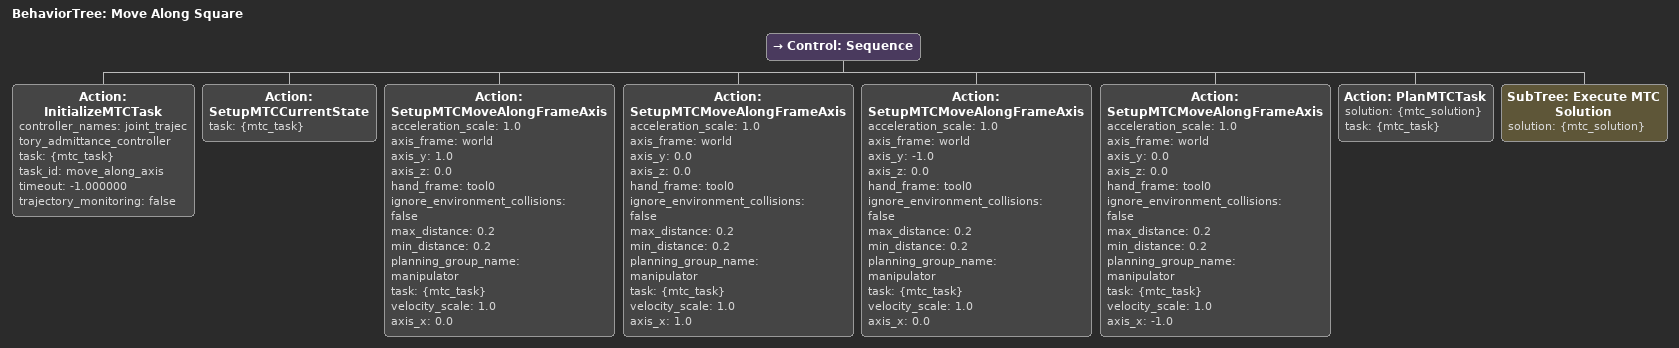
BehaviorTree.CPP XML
<?xml version="1.0" encoding="UTF-8" ?>
<root BTCPP_format="4" main_tree_to_execute="Move Along Square">
  <BehaviorTree ID="Move Along Square" _description="Move along a square path">
    <Control ID="Sequence">
      <Action
        ID="InitializeMTCTask"
        controller_names="joint_trajectory_admittance_controller"
        task="{mtc_task}"
        task_id="move_along_axis"
        timeout="-1.000000"
        trajectory_monitoring="false"
      />
      <Action ID="SetupMTCCurrentState" task="{mtc_task}" />
      <Action
        ID="SetupMTCMoveAlongFrameAxis"
        acceleration_scale="1.0"
        axis_frame="world"
        axis_y="1.0"
        axis_z="0.0"
        hand_frame="tool0"
        ignore_environment_collisions="false"
        max_distance="0.2"
        min_distance="0.2"
        planning_group_name="manipulator"
        task="{mtc_task}"
        velocity_scale="1.0"
        axis_x="0.0"
      />
      <Action
        ID="SetupMTCMoveAlongFrameAxis"
        acceleration_scale="1.0"
        axis_frame="world"
        axis_y="0.0"
        axis_z="0.0"
        hand_frame="tool0"
        ignore_environment_collisions="false"
        max_distance="0.2"
        min_distance="0.2"
        planning_group_name="manipulator"
        task="{mtc_task}"
        velocity_scale="1.0"
        axis_x="1.0"
      />
      <Action
        ID="SetupMTCMoveAlongFrameAxis"
        acceleration_scale="1.0"
        axis_frame="world"
        axis_y="-1.0"
        axis_z="0.0"
        hand_frame="tool0"
        ignore_environment_collisions="false"
        max_distance="0.2"
        min_distance="0.2"
        planning_group_name="manipulator"
        task="{mtc_task}"
        velocity_scale="1.0"
        axis_x="0.0"
      />
      <Action
        ID="SetupMTCMoveAlongFrameAxis"
        acceleration_scale="1.0"
        axis_frame="world"
        axis_y="0.0"
        axis_z="0.0"
        hand_frame="tool0"
        ignore_environment_collisions="false"
        max_distance="0.2"
        min_distance="0.2"
        planning_group_name="manipulator"
        task="{mtc_task}"
        velocity_scale="1.0"
        axis_x="-1.0"
      />
      <Action ID="PlanMTCTask" solution="{mtc_solution}" task="{mtc_task}" />
      <SubTree ID="Execute MTC Solution" solution="{mtc_solution}" />
    </Control>
  </BehaviorTree>
</root>
